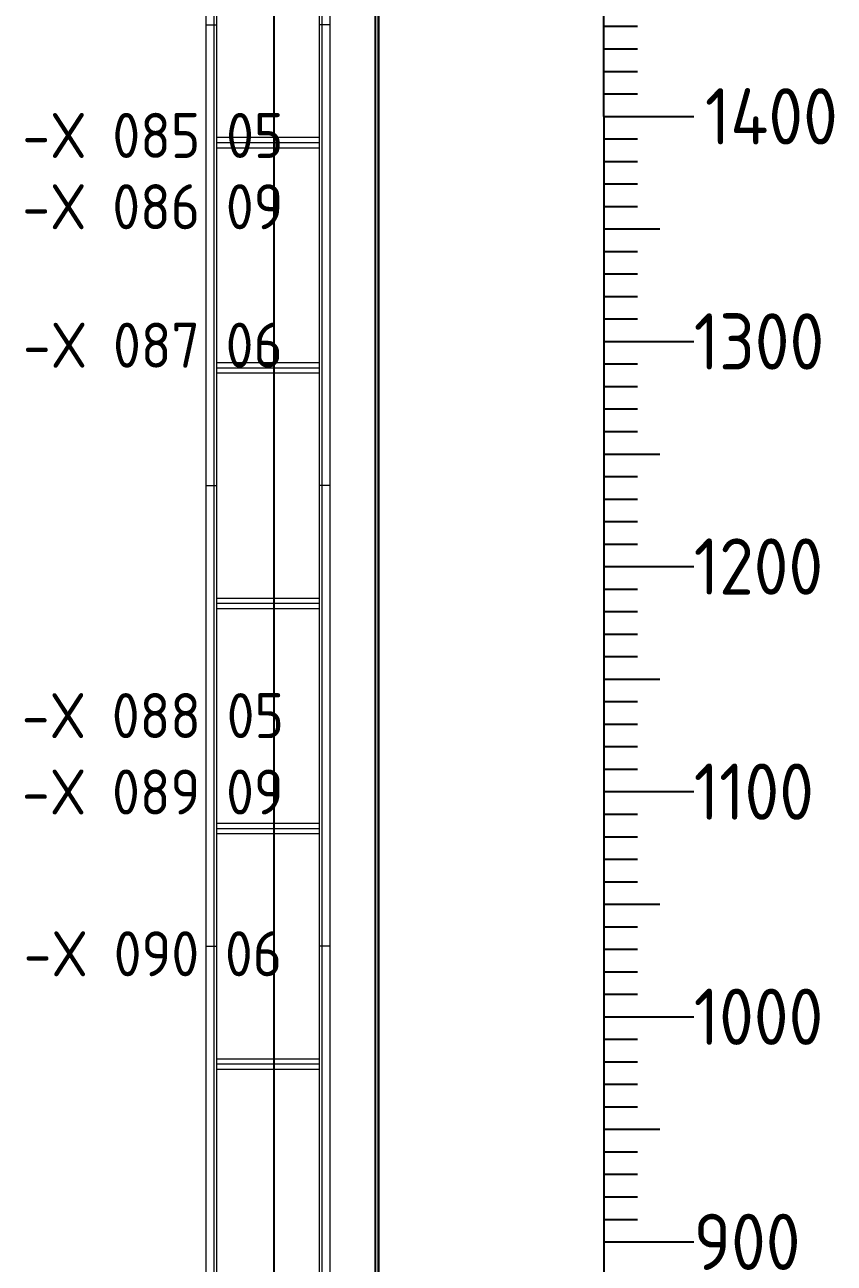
# Model space of a CAD drawing. Header units: millimetres. Extents: x 37984 to 70752, y 14140 to 37584.
# Drawn here: x 46071 to 46430, y 31659 to 32210 of the extents above; entities that cross this region are included whole.
import ezdxf
from ezdxf.enums import TextEntityAlignment as Align

# ---------------------------------------------------------------- set-up
doc = ezdxf.new("R2010")
doc.units = ezdxf.units.MM
doc.layers.add('000-PI-Oprema', color=30, linetype='Continuous', lineweight=5)
doc.layers.add('000-PI-ORMAR', color=2, linetype='Continuous')
doc.layers.add('000-PI_TEXT', color=7, linetype='Continuous')
doc.styles.add('PI0', font='isocpeur.ttf', dxfattribs={"width": 0.9})

# ---------------------------------------------------------------- blocks, each defined once
blk = doc.blocks.new('*U749')
at = {"layer": '000-PI-Oprema', "ltscale": 0.25}
for p, q in [((-5, 1336.55), (-5, 1541.22)), ((-1.5, 1336.55), (-1.5, 1541.22)), ((-0.33, 1336.55), (-0.33, 1541.22)), ((45.33, 1336.55), (45.33, 1541.22)), ((46.5, 1336.55), (46.5, 1541.22)), ((50, 1336.55), (50, 1541.22)), ((-5, 1336.55), (-0.33, 1336.55)), ((-5, 1336.55), (-0.33, 1336.55)), ((-5, 1131.88), (-5, 1336.55)), ((-1.5, 1336.55), (-1.5, 1336.55)), ((-1.5, 1131.88), (-1.5, 1336.55)), ((-0.33, 1131.88), (-0.33, 1336.55)), ((50, 1336.55), (45.33, 1336.55)), ((50, 1336.55), (45.33, 1336.55)), ((45.33, 1131.88), (45.33, 1336.55)), ((46.5, 1131.88), (46.5, 1336.55)), ((50, 1131.88), (50, 1336.55)), ((-0.33, 1286.55), (45.33, 1286.55)), ((-0.33, 1284.21), (45.33, 1284.21)), ((-0.33, 1186.55), (45.33, 1186.55)), ((-0.33, 1184.21), (45.33, 1184.21)), ((-5, 1131.88), (-0.33, 1131.88)), ((-5, 1131.88), (-0.33, 1131.88)), ((-5, 927.21), (-5, 1131.88)), ((-1.5, 1131.88), (-1.5, 1131.88)), ((-1.5, 927.21), (-1.5, 1131.88)), ((-0.33, 927.21), (-0.33, 1131.88)), ((50, 1131.88), (45.33, 1131.88)), ((50, 1131.88), (45.33, 1131.88)), ((45.33, 927.21), (45.33, 1131.88)), ((46.5, 927.21), (46.5, 1131.88)), ((50, 927.21), (50, 1131.88)), ((-0.33, 1081.88), (45.33, 1081.88)), ((-0.33, 1079.55), (45.33, 1079.55)), ((-0.33, 981.88), (45.33, 981.88)), ((-0.33, 979.55), (45.33, 979.55)), ((-5, 927.21), (-0.33, 927.21)), ((-5, 927.21), (-0.33, 927.21)), ((-5, 722.54), (-5, 927.21)), ((-1.5, 927.21), (-1.5, 927.21)), ((-1.5, 722.54), (-1.5, 927.21)), ((-0.33, 722.54), (-0.33, 927.21)), ((50, 927.21), (45.33, 927.21)), ((50, 927.21), (45.33, 927.21)), ((45.33, 722.54), (45.33, 927.21)), ((46.5, 722.54), (46.5, 927.21)), ((50, 722.54), (50, 927.21)), ((-0.33, 877.21), (45.33, 877.21)), ((-0.33, 874.88), (45.33, 874.88))]:
    blk.add_line(p, q, dxfattribs=at)
for points in [[(-0.33, 1281.88), (45.33, 1281.88)], [(-0.33, 1181.88), (45.33, 1181.88)], [(-0.33, 1077.21), (45.33, 1077.21)], [(-0.33, 977.21), (45.33, 977.21)], [(-0.33, 872.54), (45.33, 872.54)]]:
    blk.add_lwpolyline(points, dxfattribs=at)
blk = doc.blocks.new('montažnaa')
at = {"layer": '000-PI-ORMAR'}
blk.add_line((46867.64, 28809.4), (46867.64, 26919.4), dxfattribs=at)
blk = doc.blocks.new('skala_2300')
for p, q in [((0, 1400), (0, 2300)), ((0, 1440), (15, 1440)), ((0, 1430), (15, 1430)), ((0, 1420), (15, 1420)), ((0, 1410), (15, 1410)), ((0, 1400), (40, 1400)), ((0, 1400), (0, 540)), ((0, 1400), (40, 1400)), ((0, 1390), (15, 1390)), ((0, 1380), (15, 1380)), ((0, 1370), (15, 1370)), ((0, 1360), (15, 1360)), ((0, 1350), (25, 1350)), ((0, 1340), (15, 1340)), ((0, 1330), (15, 1330)), ((0, 1320), (15, 1320)), ((0, 1310), (15, 1310)), ((0, 1300), (40, 1300)), ((0, 1290), (15, 1290)), ((0, 1280), (15, 1280)), ((0, 1270), (15, 1270)), ((0, 1260), (15, 1260)), ((0, 1250), (25, 1250)), ((0, 1240), (15, 1240)), ((0, 1230), (15, 1230)), ((0, 1220), (15, 1220)), ((0, 1210), (15, 1210)), ((0, 1200), (40, 1200)), ((0, 1200), (40, 1200)), ((0, 1200), (40, 1200)), ((0, 1190), (15, 1190)), ((0, 1180), (15, 1180)), ((0, 1170), (15, 1170)), ((0, 1160), (15, 1160)), ((0, 1150), (25, 1150)), ((0, 1140), (15, 1140)), ((0, 1130), (15, 1130)), ((0, 1120), (15, 1120)), ((0, 1110), (15, 1110)), ((0, 1100), (40, 1100)), ((0, 1090), (15, 1090)), ((0, 1080), (15, 1080)), ((0, 1070), (15, 1070)), ((0, 1060), (15, 1060)), ((0, 1050), (25, 1050)), ((0, 1040), (15, 1040)), ((0, 1030), (15, 1030)), ((0, 1020), (15, 1020)), ((0, 1010), (15, 1010)), ((0, 1000), (40, 1000)), ((0, 1000), (40, 1000)), ((0, 1000), (40, 1000)), ((0, 1000), (40, 1000)), ((0, 990), (15, 990)), ((0, 980), (15, 980)), ((0, 970), (15, 970)), ((0, 960), (15, 960)), ((0, 950), (25, 950)), ((0, 940), (15, 940)), ((0, 930), (15, 930)), ((0, 920), (15, 920)), ((0, 910), (15, 910)), ((0, 900), (40, 900))]:
    blk.add_line(p, q)
at = {"style": 'PI0', "width": 0.9}
for s, p in [('1400', (44.97, 1400)), ('1300', (40, 1300)), ('1200', (40, 1200)), ('1100', (40, 1100)), ('1000', (40, 1000)), ('900', (40, 900))]:
    blk.add_text(s, height=25, dxfattribs=at).set_placement(p, align=Align.MIDDLE_LEFT)

msp = doc.modelspace()

# ---------------------------------------------------------------- linework, layer by layer
at = {"layer": '000-PI-ORMAR'}
for p, q in [((46226.483, 32761.404), (46226.483, 30776.904)), ((46227.983, 32761.404), (46227.983, 30776.904)), ((46227.995, 30776.904), (46227.995, 32761.404))]:
    msp.add_line(p, q, dxfattribs=at)

# ---------------------------------------------------------------- block references
msp.add_blockref('skala_2300', (46327.983, 30768.904))
at = {"layer": '000-PI-Oprema'}
for name, p in [('montažnaa', (-686.158, 3900)), ('*U749', (46156.483, 30873.042))]:
    msp.add_blockref(name, p, dxfattribs=at)

# ---------------------------------------------------------------- texts
at = {"layer": '000-PI_TEXT', "style": 'PI0', "width": 0.9}
for s, p in [('-X 085 05', (46127.822, 32160.457)), ('-X 086 09', (46127.822, 32128.784)), ('-X 087 06', (46127.822, 32067.284)), ('-X 088 05', (46127.822, 31902.726)), ('-X 089 09', (46127.822, 31868.784)), ('-X 090 06', (46127.822, 31796.884))]:
    msp.add_text(s, height=20, dxfattribs=at).set_placement(p, align=Align.MIDDLE)

doc.saveas('drawing.dxf')
